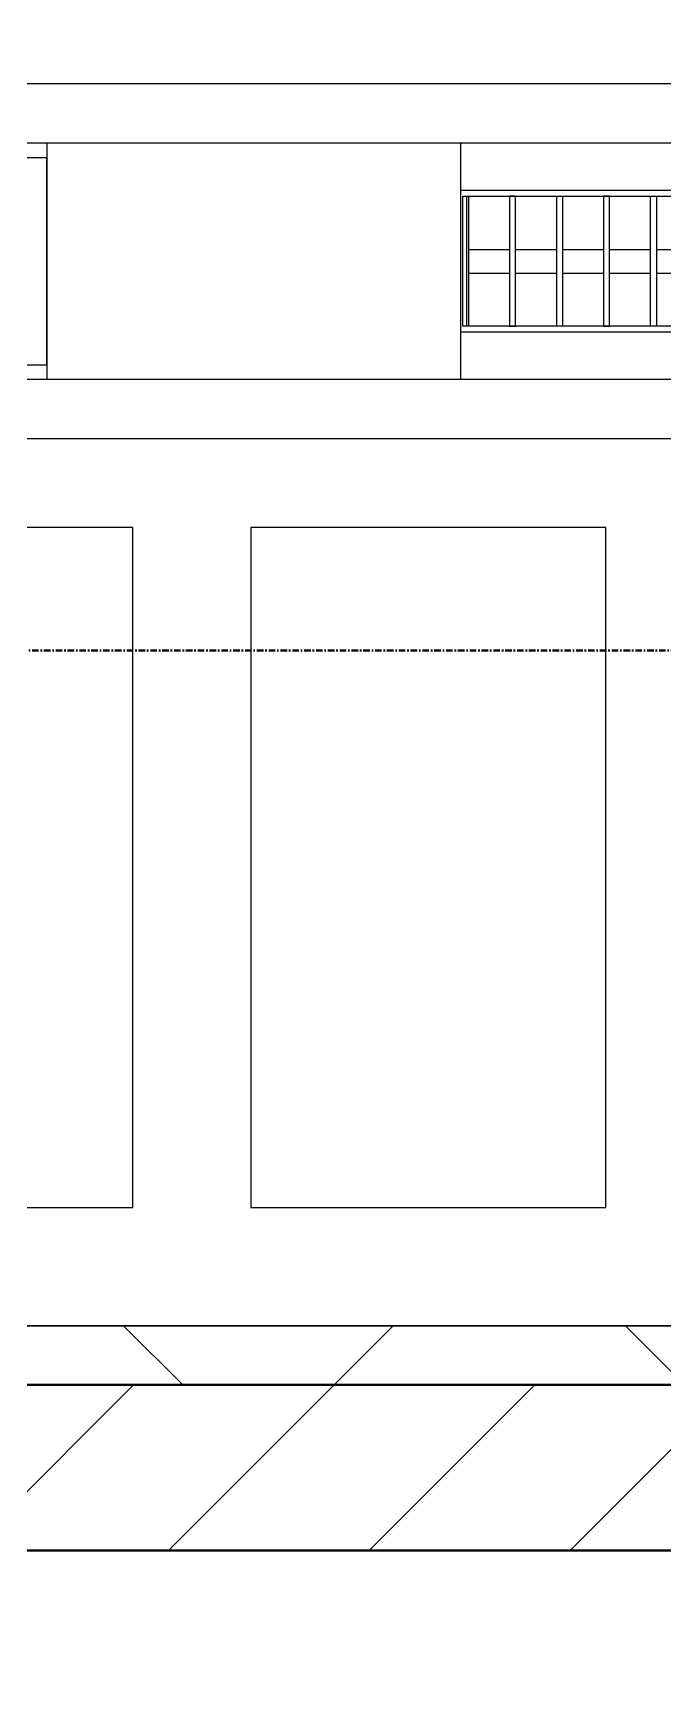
# Model space of a CAD drawing. Header units: millimetres. Extents: x -678720 to -601931, y -306 to 39239.
# Drawn here: x -645708 to -645174, y 4265 to 5662 of the extents above; entities that cross this region are included whole.
import ezdxf
from ezdxf.enums import TextEntityAlignment as Align
from ezdxf.xclip import XClip

# ---------------------------------------------------------------- set-up
doc = ezdxf.new("R2010")
doc.units = ezdxf.units.MM
doc.header["$XCLIPFRAME"] = 0
doc.linetypes.add('DPA_Grid _ Level 100', pattern=[10, 5.5, -1.6, 1.3, -1.6])
for name, color, linetype in [('000 - WIPEOUT', 250, 'Continuous'), ('001 - ASCESSORIES', 251, 'Continuous'), ('A04_TUBE SERIES', 2, 'Continuous'), ('A11_ALU.SOLID SHEET', 2, 'Continuous')]:
    doc.layers.add(name, color=color, linetype=linetype)
for name, color, linetype, lineweight in [('008 - LIGHTING', 1, 'Continuous', 9), ('A-GLAZ-CURT', 2, 'Continuous', 9), ('A-WALL', 5, 'Continuous', 35), ('A-WALL-FNSH', 2, 'Continuous', 35), ('A-WALL-PATT', 1, 'Continuous', 35), ('G-ANNO-SECL', 3, 'Continuous', 9)]:
    doc.layers.add(name, color=color, linetype=linetype, lineweight=lineweight)

# ---------------------------------------------------------------- blocks, each defined once
blk = doc.blocks.new('PPLS-PP19_Custom Tile Pattern - Custom Tile Pattern-V123-4234-01 ENLARGED MULTI-PURPOSE LEVEL - REFLECTED CEILING PLAN - SHEET 5')
at = {"layer": 'A-GLAZ-CURT'}
for p, q in [((-300, 0), (300, 0)), ((300, 0), (-300, 0)), ((196, 0), (199.2, 0)), ((199.2, 0), (196, 0)), ((199.7, 0), (213.3, 0)), ((213.3, 0), (199.7, 0)), ((230.1, 0), (300, 0)), ((-300, -50), (300, -50)), ((300, -50), (-300, -50))]:
    blk.add_line(p, q, dxfattribs=at)
for points, knots in [([(-126.5, 0), (-122.4, 0), (-108.7, 0), (-86.7, 0), (-63.4, 0), (-54.4, 0), (-48.5, 0), (-30.8, 0), (-18, 0), (8.6, 0), (15, 0), (22.9, 0), (31, 0), (39, 0), (51.2, 0), (58.7, 0), (61.3, 0), (61.5, 0)], [-5231.017328, -5231.017328, -5231.017328, -5231.017328, -4994.692869, -4542.524482, -4008.285538, -3689.699207, -3546.54457, -3315.260113, -2864.387349, -2439.246196, -2084.094819, -1956.422387, -1818.904206, -1645.594513, -1443.202566, -1228.752106, -1120.932285, -1120.932285, -1120.932285, -1120.932285]), ([(-115.8, 0), (-115, 0), (-110.4, 0), (-96.8, 0), (-71.3, 0), (-42.5, 0), (-12.8, 0), (4.2, 0), (9.6, 0), (10.1, 0), (10.2, 0)], [-5724.064692, -5724.064692, -5724.064692, -5724.064692, -5430.283136, -5103.229623, -4799.173296, -4065.652676, -3589.737505, -3285.047089, -3066.359526, -3044.715262, -3044.715262, -3044.715262, -3044.715262]), ([(0.5, 0), (-2.2, 0), (-12.8, 0), (-25.6, 0), (-40, 0), (-53.8, 0), (-62.1, 0), (-64.4, 0)], [-2679.34943, -2679.34943, -2679.34943, -2679.34943, -2518.50168, -2125.455881, -1792.521578, -1466.981642, -1348.73717, -1348.73717, -1348.73717, -1348.73717]), ([(31.2, 0), (26, 0), (12, 0), (-16.9, 0), (-45.2, 0), (-61.5, 0), (-64.2, 0)], [-4496.803627, -4496.803627, -4496.803627, -4496.803627, -4222.080604, -3745.412743, -2981.410125, -2664.77252, -2664.77252, -2664.77252, -2664.77252]), ([(0.8, 0), (-0.3, 0), (-7.9, 0), (-20.6, 0), (-32.8, 0), (-44.9, 0), (-51.4, 0), (-51.8, 0)], [-1676.76829, -1676.76829, -1676.76829, -1676.76829, -1617.263037, -1290.787923, -1039.307308, -819.71621, -644.910881, -644.910881, -644.910881, -644.910881]), ([(-36.8, 0), (-32.4, 0), (-20.4, 0), (-7.1, 0), (0.9, 0)], [-6191.144455, -6191.144455, -6191.144455, -6191.144455, -5862.463379, -5417.251398, -5417.251398, -5417.251398, -5417.251398]), ([(30.8, 0), (29.3, 0), (20.1, 0), (3.5, 0), (-16.6, 0), (-34.8, 0), (-36, 0)], [-10462.034656, -10462.034656, -10462.034656, -10462.034656, -10363.088938, -9884.23066, -9424.652049, -9182.880979, -9182.880979, -9182.880979, -9182.880979]), ([(70.6, 0), (66.2, 0), (55.8, 0), (39.6, 0), (24.7, 0), (2.6, 0), (-17.8, 0), (-30.6, 0), (-31.8, 0), (-32, 0)], [-4647.237329, -4647.237329, -4647.237329, -4647.237329, -4326.416877, -4098.545751, -3766.694881, -3333.063701, -2994.501669, -2698.150104, -2614.070998, -2614.070998, -2614.070998, -2614.070998]), ([(-30.8, 0), (-30.7, 0), (-30, 0), (-23.5, 0), (-15.8, 0), (-15.2, 0)], [-54176.191683, -54176.191683, -54176.191683, -54176.191683, -54157.274271, -53749.15266, -53717.791567, -53717.791567, -53717.791567, -53717.791567]), ([(-30.5, 0), (-27.1, 0), (-18.2, 0), (-6, 0), (1.5, 0)], [-2323.618664, -2323.618664, -2323.618664, -2323.618664, -2142.497158, -1743.243021, -1743.243021, -1743.243021, -1743.243021]), ([(-13, 0), (-14.4, 0), (-17.7, 0), (-26, 0), (-29.5, 0), (-30.2, 0)], [-55207.591944, -55207.591944, -55207.591944, -55207.591944, -54789.006179, -54461.685999, -54290.791712, -54290.791712, -54290.791712, -54290.791712]), ([(-29, 0), (-28.7, 0), (-27.4, 0), (-24.5, 0), (-22.6, 0)], [-166.548282, -166.548282, -166.548282, -166.548282, -102.06493, 0, 0, 0, 0]), ([(0.8, 0), (-4, 0), (-14.1, 0), (-24.9, 0), (-29, 0)], [-3276.429311, -3276.429311, -3276.429311, -3276.429311, -2903.012179, -2680.714891, -2680.714891, -2680.714891, -2680.714891]), ([(-28.6, 0), (-26.9, 0), (-20.3, 0), (-11.5, 0), (2.1, 0), (13.2, 0), (21.2, 0), (24.6, 0), (24.7, 0), (24.7, 0)], [-5361.429781, -5361.429781, -5361.429781, -5361.429781, -5261.36855, -5050.479954, -4785.90057, -4596.498881, -4445.288762, -4384.376941, -4376.041937, -4376.041937, -4376.041937, -4376.041937]), ([(-22.6, 0), (-20.3, 0), (-17, 0), (-11.4, 0), (-7.7, 0), (-6.6, 0), (-6.4, 0)], [-56468.192263, -56468.192263, -56468.192263, -56468.192263, -56344.022017, -56303.229861, -56166.290093, -56124.392176, -56124.392176, -56124.392176, -56124.392176]), ([(-15.2, 0), (-13.1, 0), (7.5, 0), (42.8, 0), (88.7, 0), (120.6, 0), (138.3, 0), (138.5, 0)], [-461.142613, -461.142613, -461.142613, -461.142613, -429.606584, -390.253598, -346.313304, -291.370682, -290.5735, -290.5735, -290.5735, -290.5735]), ([(-6.5, 0), (-6.7, 0), (-7.2, 0), (-7.6, 0), (-7.8, 0)], [-56009.792147, -56009.792147, -56009.792147, -56009.792147, -55949.290093, -55895.192118, -55895.192118, -55895.192118, -55895.192118]), ([(-2.6, 0), (-2.5, 0), (-1.2, 0), (4.9, 0), (16, 0), (22.5, 0), (24.5, 0)], [-226.825321, -226.825321, -226.825321, -226.825321, -220.269177, -206.416616, -198.214427, -187.717507, -187.717507, -187.717507, -187.717507]), ([(1.5, 0), (1.2, 0), (-0.3, 0), (-1.7, 0), (-2.3, 0)], [-249.330124, -249.330124, -249.330124, -249.330124, -246.234814, -234.646884, -234.646884, -234.646884, -234.646884]), ([(1.5, 0), (2, 0), (12.1, 0), (22.1, 0), (37.4, 0), (45.9, 0), (57.8, 0), (64.5, 0), (72.7, 0), (75.2, 0), (76, 0), (76.2, 0)], [-1742.713998, -1742.713998, -1742.713998, -1742.713998, -1716.209403, -1206.526904, -1089.329421, -901.315459, -753.071572, -495.328968, -421.953223, -334.951786, -290.452333, -290.452333, -290.452333, -290.452333]), ([(1.5, 0), (2.7, 0), (17.8, 0), (40.2, 0), (60.6, 0), (66.3, 0)], [-5405.558648, -5405.558648, -5405.558648, -5405.558648, -5340.621928, -4573.028122, -4256.411813, -4256.411813, -4256.411813, -4256.411813]), ([(76.6, 0), (74.8, 0), (67.7, 0), (53.5, 0), (37, 0), (24.1, 0), (14, 0), (6.1, 0), (1.5, 0)], [-3095.572228, -3095.572228, -3095.572228, -3095.572228, -2950.589685, -2634.532728, -2313.748533, -2106.613311, -1925.670641, -1688.754691, -1688.754691, -1688.754691, -1688.754691]), ([(8.3, 0), (8.2, 0), (7.2, 0), (4.5, 0), (1.6, 0)], [-3574.286521, -3574.286521, -3574.286521, -3574.286521, -3526.962355, -3296.754125, -3296.754125, -3296.754125, -3296.754125]), ([(9.3, 0), (9.1, 0), (7.6, 0), (4.9, 0), (2, 0), (1.6, 0)], [-2922.926651, -2922.926651, -2922.926651, -2922.926651, -2882.788014, -2720.818881, -2701.297454, -2701.297454, -2701.297454, -2701.297454]), ([(103.1, 0), (101.1, 0), (86.3, 0), (63.3, 0), (35.8, 0), (13.2, 0), (5.5, 0), (1.8, 0)], [-375.435014, -375.435014, -375.435014, -375.435014, -369.147452, -330.153101, -307.516438, -285.83788, -250.29001, -250.29001, -250.29001, -250.29001]), ([(24.7, 0), (24.5, 0), (21, 0), (15.5, 0), (10.8, 0), (9.6, 0)], [-4368.572414, -4368.572414, -4368.572414, -4368.572414, -4306.476363, -4080.000647, -3772.857994, -3772.857994, -3772.857994, -3772.857994]), ([(18.2, 0), (19.1, 0), (24.3, 0), (25.7, 0), (26.1, 0)], [-5700.113719, -5700.113719, -5700.113719, -5700.113719, -5554.232259, -5302.431367, -5302.431367, -5302.431367, -5302.431367]), ([(114.4, 0), (114.2, 0), (112.1, 0), (105.4, 0), (92.4, 0), (85.6, 0), (74.4, 0), (62.3, 0), (51.8, 0), (43.8, 0), (29.5, 0), (20.7, 0), (18.9, 0), (18.2, 0)], [-8148.58938, -8148.58938, -8148.58938, -8148.58938, -8105.191388, -7723.759874, -7531.75727, -7135.649961, -6924.452779, -6738.82075, -6548.303034, -6314.283804, -6135.05769, -5972.647715, -5832.674503, -5832.674503, -5832.674503, -5832.674503]), ([(27.4, 0), (27.9, 0), (29.5, 0), (38.1, 0), (50.9, 0), (62.1, 0), (66.4, 0)], [-5037.309798, -5037.309798, -5037.309798, -5037.309798, -4887.603822, -4705.298446, -4353.683244, -4109.384309, -4109.384309, -4109.384309, -4109.384309]), ([(27.9, 0), (29.1, 0), (33.4, 0), (48.4, 0), (71.9, 0), (100.6, 0), (116.4, 0), (128.6, 0), (128.9, 0)], [-147.777612, -147.777612, -147.777612, -147.777612, -135.792042, -118.513713, -97.899267, -63.759246, -39.050993, -35.895543, -35.895543, -35.895543, -35.895543]), ([(53.2, 0), (53.1, 0), (52.2, 0), (45, 0), (36.5, 0), (30.8, 0)], [-622.740158, -622.740158, -622.740158, -622.740158, -566.066452, -360.610861, 0, 0, 0, 0]), ([(168.4, 0), (167.7, 0), (162.5, 0), (147, 0), (109.8, 0), (76.9, 0), (57.8, 0), (46.5, 0), (41.2, 0), (36, 0), (35.5, 0), (35.5, 0)], [-543.375029, -543.375029, -543.375029, -543.375029, -530.793311, -458.593899, -401.860199, -357.622665, -341.267687, -334.000314, -326.15566, -319.318397, -317.489778, -317.489778, -317.489778, -317.489778]), ([(36.3, 0), (37.8, 0), (48.8, 0), (57.8, 0), (65, 0), (67.4, 0)], [-314.598523, -314.598523, -314.598523, -314.598523, -305.899624, -287.17622, -278.159709, -278.159709, -278.159709, -278.159709]), ([(61.5, 0), (61.5, 0), (61.2, 0), (54.6, 0), (53.7, 0), (53.6, 0)], [-1113.311073, -1113.311073, -1113.311073, -1113.311073, -1096.402191, -891.204116, -747.28819, -747.28819, -747.28819, -747.28819]), ([(136.4, 0), (121.7, 0), (98.7, 0), (75.3, 0), (67.4, 0)], [-106.750556, -106.750556, -106.750556, -106.750556, -59.610984, -36.133473, -36.133473, -36.133473, -36.133473]), ([(67.5, 0), (69.7, 0), (75.1, 0), (84.8, 0), (86, 0), (92.5, 0), (94.3, 0)], [-4088.226058, -4088.226058, -4088.226058, -4088.226058, -3960.84581, -3759.045785, -3336.541051, -2783.776468, -2783.776468, -2783.776468, -2783.776468]), ([(67.5, 0), (70, 0), (76.3, 0), (82.1, 0), (83.7, 0)], [-4234.641249, -4234.641249, -4234.641249, -4234.641249, -4094.177415, -3869.465285, -3869.465285, -3869.465285, -3869.465285]), ([(67.8, 0), (75.3, 0), (97.9, 0), (124.5, 0), (132.4, 0), (134.6, 0)], [-277.699086, -277.699086, -277.699086, -277.699086, -249.500363, -194.761443, -152.241002, -152.241002, -152.241002, -152.241002]), ([(76.2, 0), (75.6, 0), (73.6, 0), (71, 0), (70.6, 0)], [-193.634889, -193.634889, -193.634889, -193.634889, -31.537676, 0, 0, 0, 0]), ([(94.4, 0), (94.4, 0), (94.6, 0), (99.1, 0), (109, 0), (120.8, 0), (139.9, 0), (163.3, 0), (185.2, 0), (193.6, 0), (194.7, 0), (194.8, 0)], [-2348.345796, -2348.345796, -2348.345796, -2348.345796, -2310.419338, -2233.599744, -2052.234781, -1843.028543, -1530.39897, -1095.004608, -529.74427, -295.064701, -265.121568, -265.121568, -265.121568, -265.121568]), ([(129, 0), (129, 0), (124.4, 0), (122.4, 0), (115, 0), (108, 0), (103.1, 0)], [-35.386604, -35.386604, -35.386604, -35.386604, -31.430235, -22.807238, -15.488593, 0, 0, 0, 0]), ([(157.9, 0), (156.8, 0), (151.7, 0), (143.3, 0), (134, 0), (126.2, 0), (118.6, 0), (114.2, 0), (112, 0), (105.7, 0), (105.2, 0), (105.2, 0)], [-10292.955006, -10292.955006, -10292.955006, -10292.955006, -10098.273015, -9847.788484, -9677.714971, -9567.007022, -9453.21225, -9220.200448, -9012.77275, -8966.157302, -8929.495943, -8929.495943, -8929.495943, -8929.495943]), ([(105.3, 0), (105.5, 0), (111, 0), (112.7, 0), (113.6, 0)], [-8920.561005, -8920.561005, -8920.561005, -8920.561005, -8814.835624, -8577.462505, -8577.462505, -8577.462505, -8577.462505]), ([(128.6, 0), (128.8, 0), (130.2, 0), (139.3, 0), (152.7, 0), (161.2, 0), (162.2, 0), (162.8, 0)], [-633.326174, -633.326174, -633.326174, -633.326174, -627.736123, -618.981161, -602.094757, -592.980799, -581.414464, -581.414464, -581.414464, -581.414464]), ([(137.1, 0), (136, 0), (133.6, 0), (129.9, 0), (129.1, 0)], [-670.405967, -670.405967, -670.405967, -670.405967, -651.020627, -640.742133, -640.742133, -640.742133, -640.742133]), ([(193.8, 0), (193.3, 0), (190.1, 0), (183.1, 0), (171, 0), (161.9, 0), (161.3, 0), (158.4, 0), (157.9, 0), (157.8, 0)], [-11665.349007, -11665.349007, -11665.349007, -11665.349007, -11565.880756, -11105.624034, -10839.086983, -10768.332124, -10666.779182, -10580.760289, -10550.278881, -10550.278881, -10550.278881, -10550.278881]), ([(300, 0), (286.5, 0), (254.2, 0), (207.1, 0), (177.4, 0), (159.3, 0), (158.3, 0), (158.3, 0)], [-285.253232, -285.253232, -285.253232, -285.253232, -244.693688, -187.987675, -143.776725, -129.632772, -123.352749, -123.352749, -123.352749, -123.352749]), ([(159.1, 0), (159.1, 0), (160.8, 0), (165.2, 0), (174.2, 0), (184.8, 0), (195.8, 0), (199.3, 0)], [-115.643202, -115.643202, -115.643202, -115.643202, -114.681583, -87.660824, -65.295536, -41.623857, -31.042465, -31.042465, -31.042465, -31.042465]), ([(162.8, 0), (165.4, 0), (170.9, 0), (172.6, 0), (172.6, 0)], [-111.264224, -111.264224, -111.264224, -111.264224, -56.742688, -19.085662, -19.085662, -19.085662, -19.085662]), ([(198.4, 0), (190.8, 0), (181.8, 0), (174.3, 0), (169.7, 0), (169, 0)], [-8627.230601, -8627.230601, -8627.230601, -8627.230601, -8253.978395, -8152.463617, -8069.855175, -8069.855175, -8069.855175, -8069.855175]), ([(198.2, 0), (194.7, 0), (185, 0), (175.3, 0), (169.5, 0)], [-175.713466, -175.713466, -175.713466, -175.713466, -162.427601, -142.916156, -142.916156, -142.916156, -142.916156]), ([(171.5, 0), (176.5, 0), (193.2, 0), (201.7, 0), (208.8, 0), (213.9, 0), (242, 0), (266.7, 0), (281.7, 0), (291.7, 0), (296.5, 0), (297.9, 0), (298.1, 0)], [-7971.819559, -7971.819559, -7971.819559, -7971.819559, -7784.112253, -7606.717214, -7289.299508, -7042.621073, -6582.165592, -6068.460911, -5766.029927, -5566.724884, -5280.360606, -5199.253518, -5199.253518, -5199.253518, -5199.253518]), ([(172.1, 0), (177.7, 0), (186.8, 0), (196.2, 0), (199.3, 0)], [-255.364076, -255.364076, -255.364076, -255.364076, -237.955587, -227.261469, -227.261469, -227.261469, -227.261469]), ([(247.1, 0), (246.8, 0), (245, 0), (238.3, 0), (226.6, 0), (221.1, 0), (208.6, 0), (200.8, 0), (199.3, 0)], [-9649.085549, -9649.085549, -9649.085549, -9649.085549, -9581.591397, -9406.094246, -9221.510254, -9016.44624, -8717.832359, -8641.633898, -8641.633898, -8641.633898, -8641.633898]), ([(199.3, 0), (200.3, 0), (203.4, 0), (207.5, 0), (214, 0), (215.1, 0)], [-227.252096, -227.252096, -227.252096, -227.252096, -223.92608, -215.862851, -208.75215, -208.75215, -208.75215, -208.75215]), ([(215.2, 0), (214.6, 0), (210.5, 0), (206.3, 0), (201.2, 0), (199.3, 0)], [-203.825446, -203.825446, -203.825446, -203.825446, -198.527383, -184.406837, -177.142173, -177.142173, -177.142173, -177.142173]), ([(199.5, 0), (201.5, 0), (211.6, 0), (219.4, 0), (230.1, 0)], [-30.838187, -30.838187, -30.838187, -30.838187, -24.459831, 0, 0, 0, 0]), ([(300, 0), (288.2, 0), (262, 0), (230.4, 0), (219.9, 0), (219, 0)], [-12528.858583, -12528.858583, -12528.858583, -12528.858583, -11905.454923, -11162.864862, -10856.732305, -10856.732305, -10856.732305, -10856.732305]), ([(219.9, 0), (220.9, 0), (227.8, 0), (242.1, 0), (246.5, 0), (247, 0)], [-10670.940496, -10670.940496, -10670.940496, -10670.940496, -10511.382485, -9925.173265, -9834.877357, -9834.877357, -9834.877357, -9834.877357]), ([(284.8, 0), (284.8, 0), (285.1, 0), (287.5, 0), (293.6, 0), (297.8, 0), (300, 0)], [-4110.630118, -4110.630118, -4110.630118, -4110.630118, -4053.389046, -3959.664717, -3862.421465, -3746.95702, -3746.95702, -3746.95702, -3746.95702]), ([(297.4, 0), (295.8, 0), (291.6, 0), (285.4, 0), (284.9, 0)], [-4803.172655, -4803.172655, -4803.172655, -4803.172655, -4358.271401, -4143.037883, -4143.037883, -4143.037883, -4143.037883])]:
    blk.add_open_spline(points, degree=3, knots=knots, dxfattribs=at)
for points in [[(24.5, 0), (25.2, 0), (25.7, 0), (26, 0)], [(66.9, 0), (55, 0), (43.1, 0), (31.2, 0)], [(80.3, 0), (79.6, 0), (78.3, 0), (76.6, 0)], [(84.1, 0), (83.5, 0), (82.4, 0), (81.7, 0)], [(168.7, 0), (168.7, 0), (169.8, 0), (171.5, 0)], [(195.1, 0), (194.9, 0), (194.4, 0), (193.8, 0)]]:
    blk.add_open_spline(points, degree=3, dxfattribs=at)
blk = doc.blocks.new('PPLS-PP19_Custom Tile Pattern - Custom Tile Pattern-V124-4234-01 ENLARGED MULTI-PURPOSE LEVEL - REFLECTED CEILING PLAN - SHEET 5')
at = {"layer": 'A-GLAZ-CURT'}
for p, q in [((-300, 0), (300, 0)), ((300, 0), (-300, 0)), ((-293.1, 0), (-275.8, 0)), ((-275.8, 0), (-293.1, 0)), ((-222.3, 0), (-205, 0)), ((-205, 0), (-222.3, 0)), ((-300, -50), (300, -50)), ((300, -50), (-300, -50))]:
    blk.add_line(p, q, dxfattribs=at)
at = {"layer": 'A-GLAZ-CURT', "flags": 128}
for points in [[(-300, 0), (-291.6, 0), (-283.3, 0), (-275.2, 0), (-267.3, 0), (-259.5, 0), (-251.8, 0), (-244.2, 0), (-236.7, 0), (-229.4, 0), (-222.1, 0), (-214.8, 0), (-207.7, 0), (-200.8, 0), (-194, 0), (-187.5, 0), (-181.4, 0), (-175.6, 0), (-170.3, 0), (-165.6, 0), (-162, 0), (-159.5, 0), (-157.5, 0), (-154.5, 0), (-149.4, 0), (-141.8, 0), (-132.8, 0), (-126.1, 0)], [(-203, 0), (-209, 0), (-215.7, 0), (-222.6, 0), (-229.7, 0), (-237, 0), (-244.4, 0), (-252, 0), (-259.7, 0), (-267.5, 0), (-275.5, 0), (-283.6, 0), (-291.7, 0), (-300, 0)], [(-125.2, 0), (-128.5, 0), (-134.2, 0), (-140, 0), (-145.5, 0), (-150.6, 0), (-155.5, 0), (-160.3, 0), (-164.9, 0), (-169.6, 0), (-174.5, 0), (-179.5, 0), (-184.8, 0), (-190.4, 0), (-196.4, 0), (-202.6, 0)]]:
    blk.add_lwpolyline(points, dxfattribs=at)
at = {"layer": 'A-GLAZ-CURT'}
for points, knots in [([(-300, 0), (-284.7, 0), (-236.6, 0), (-182.5, 0), (-148.4, 0), (-137.1, 0)], [-5323.127839, -5323.127839, -5323.127839, -5323.127839, -4502.809032, -2700.551212, -1552.578953, -1552.578953, -1552.578953, -1552.578953]), ([(-268.9, 0), (-273.7, 0), (-283.8, 0), (-294.5, 0), (-300, 0)], [-14003.896094, -14003.896094, -14003.896094, -14003.896094, -13729.592194, -13439.944408, -13439.944408, -13439.944408, -13439.944408]), ([(-203.3, 0), (-206.9, 0), (-226.9, 0), (-248.5, 0), (-268, 0)], [-15377.048371, -15377.048371, -15377.048371, -15377.048371, -15131.813646, -14021.075597, -14021.075597, -14021.075597, -14021.075597]), ([(-203, 0), (-203.8, 0), (-215.5, 0), (-232, 0), (-255.2, 0), (-262.6, 0), (-264.9, 0), (-265.4, 0)], [-1444.190936, -1444.190936, -1444.190936, -1444.190936, -1400.429864, -858.079193, -543.655514, -208.940337, 0, 0, 0, 0]), ([(-258.6, 0), (-257.9, 0), (-254.3, 0), (-241.2, 0), (-226, 0), (-213.1, 0), (-206.2, 0), (-203, 0), (-203, 0)], [-5722.54675, -5722.54675, -5722.54675, -5722.54675, -5657.471696, -5413.335975, -5017.494783, -4832.723979, -4666.091899, -4661.733991, -4661.733991, -4661.733991, -4661.733991]), ([(-133.8, 0), (-135.5, 0), (-137.8, 0), (-149.3, 0), (-162, 0), (-177.9, 0), (-199.5, 0), (-216.6, 0), (-231.3, 0), (-233.5, 0), (-234, 0)], [-2731.647847, -2731.647847, -2731.647847, -2731.647847, -2418.507304, -2308.929706, -2113.765672, -1763.376603, -1422.553702, -978.033455, -846.069444, -682.911962, -682.911962, -682.911962, -682.911962]), ([(-233.5, 0), (-233.4, 0), (-232.4, 0), (-230.7, 0), (-225.3, 0), (-223.6, 0)], [-455.274641, -455.274641, -455.274641, -455.274641, -440.605512, -119.536984, 0, 0, 0, 0]), ([(-223.6, 0), (-219.4, 0), (-212, 0), (-204.8, 0), (-203, 0)], [-5463.295695, -5463.295695, -5463.295695, -5463.295695, -5161.076232, -5059.338913, -5059.338913, -5059.338913, -5059.338913]), ([(-72.9, 0), (-75.5, 0), (-91.4, 0), (-131.6, 0), (-177.6, 0), (-203, 0)], [-19442.345229, -19442.345229, -19442.345229, -19442.345229, -18935.241197, -17136.203329, -15385.799372, -15385.799372, -15385.799372, -15385.799372]), ([(-202.9, 0), (-197.2, 0), (-186.6, 0), (-169, 0), (-152.1, 0), (-136.8, 0), (-127.3, 0), (-124.2, 0), (-123.4, 0), (-123.3, 0)], [-5058.607125, -5058.607125, -5058.607125, -5058.607125, -4739.070012, -4465.409639, -4149.119819, -3839.893365, -3647.167523, -3488.92562, -3439.852845, -3439.852845, -3439.852845, -3439.852845]), ([(-202.1, 0), (-196.7, 0), (-185.5, 0), (-171.8, 0), (-158.7, 0), (-157.2, 0)], [-4647.168838, -4647.168838, -4647.168838, -4647.168838, -4349.945572, -4000.813434, -3840.635403, -3840.635403, -3840.635403, -3840.635403]), ([(-137.9, 0), (-140.6, 0), (-147.7, 0), (-147.7, 0), (-158.7, 0), (-174, 0), (-184.8, 0), (-196.1, 0), (-202, 0)], [-3187.727384, -3187.727384, -3187.727384, -3187.727384, -2919.378265, -2477.344047, -2237.412286, -2029.680487, -1755.085331, -1461.041718, -1461.041718, -1461.041718, -1461.041718]), ([(-152.3, 0), (-151, 0), (-147.7, 0), (-143.6, 0), (-138.6, 0)], [-3494.978217, -3494.978217, -3494.978217, -3494.978217, -3371.022232, -3227.460399, -3227.460399, -3227.460399, -3227.460399]), ([(-118.8, 0), (-121.9, 0), (-126.3, 0), (-137, 0), (-147.5, 0), (-150, 0), (-150.6, 0)], [-5938.474035, -5938.474035, -5938.474035, -5938.474035, -5700.061948, -5508.838257, -5298.784692, -5196.16478, -5196.16478, -5196.16478, -5196.16478]), ([(-150.3, 0), (-150.1, 0), (-147.7, 0), (-144.3, 0), (-138.3, 0), (-137.1, 0)], [-4948.728362, -4948.728362, -4948.728362, -4948.728362, -4883.323924, -4440.880425, -4344.479083, -4344.479083, -4344.479083, -4344.479083]), ([(-137, 0), (-138, 0), (-142.6, 0), (-147.7, 0), (-149.1, 0)], [-6494.5253, -6494.5253, -6494.5253, -6494.5253, -6449.282163, -6277.220794, -6277.220794, -6277.220794, -6277.220794]), ([(-148.2, 0), (-146.9, 0), (-141.7, 0), (-139.2, 0), (-137.8, 0)], [-6162.058746, -6162.058746, -6162.058746, -6162.058746, -6017.569127, -5695.996646, -5695.996646, -5695.996646, -5695.996646]), ([(-137.1, 0), (-137.3, 0), (-142, 0), (-146.1, 0), (-146.9, 0)], [-757.188838, -757.188838, -757.188838, -757.188838, -741.901385, -489.130243, -489.130243, -489.130243, -489.130243]), ([(-146.7, 0), (-146.6, 0), (-145.5, 0), (-135.7, 0), (-128.3, 0), (-125.2, 0)], [-420.34245, -420.34245, -420.34245, -420.34245, -406.956646, -290.263673, 0, 0, 0, 0]), ([(-137, 0), (-131.6, 0), (-121.8, 0), (-110.8, 0), (-99.5, 0), (-91.5, 0)], [-1551.187124, -1551.187124, -1551.187124, -1551.187124, -1002.059161, -460.363443, 0, 0, 0, 0]), ([(-136.6, 0), (-133.2, 0), (-125.1, 0), (-107.3, 0), (-90.4, 0), (-76.5, 0), (-71.6, 0), (-71.1, 0)], [-4330.137317, -4330.137317, -4330.137317, -4330.137317, -4054.690705, -3793.097032, -3402.597032, -3144.956779, -3110.863951, -3110.863951, -3110.863951, -3110.863951]), ([(-136.4, 0), (-136.3, 0), (-135.4, 0), (-133.9, 0), (-128.8, 0), (-126.5, 0)], [-5579.751817, -5579.751817, -5579.751817, -5579.751817, -5560.701257, -5364.112219, -5231.017328, -5231.017328, -5231.017328, -5231.017328]), ([(-86.2, 0), (-91.4, 0), (-104.1, 0), (-122.1, 0), (-133.3, 0), (-136.4, 0)], [-1681.3698, -1681.3698, -1681.3698, -1681.3698, -1374.161226, -945.742622, -770.627825, -770.627825, -770.627825, -770.627825]), ([(-71.7, 0), (-74.5, 0), (-86.3, 0), (-109.7, 0), (-125.8, 0), (-136.1, 0)], [-7672.158748, -7672.158748, -7672.158748, -7672.158748, -7508.296369, -7004.680444, -6509.710453, -6509.710453, -6509.710453, -6509.710453]), ([(-127.4, 0), (-131.6, 0), (-133.2, 0), (-134.1, 0), (-134.1, 0)], [-8540.990293, -8540.990293, -8540.990293, -8540.990293, -8266.114998, -8246.473386, -8246.473386, -8246.473386, -8246.473386]), ([(-134.1, 0), (-133.3, 0), (-130.3, 0), (-117.3, 0), (-92, 0), (-78.9, 0), (-72.6, 0), (-71.5, 0)], [-7657.439573, -7657.439573, -7657.439573, -7657.439573, -7293.749979, -6839.55839, -6236.997189, -5713.340575, -5595.821226, -5595.821226, -5595.821226, -5595.821226]), ([(-120.1, 0), (-120.1, 0), (-120.2, 0), (-121.3, 0), (-129.2, 0), (-133.8, 0)], [-2933.992132, -2933.992132, -2933.992132, -2933.992132, -2920.575025, -2840.280255, -2731.647847, -2731.647847, -2731.647847, -2731.647847]), ([(-113.4, 0), (-113.4, 0), (-114, 0), (-119.7, 0), (-125.4, 0), (-127, 0), (-127.4, 0)], [-328.499627, -328.499627, -328.499627, -328.499627, -282.672656, -98.539552, -24.539552, 0, 0, 0, 0]), ([(-126.5, 0), (-122.4, 0), (-108.7, 0), (-90.8, 0), (-77.2, 0), (-72.3, 0)], [-5231.017328, -5231.017328, -5231.017328, -5231.017328, -4994.692869, -4542.524482, -4234.633075, -4234.633075, -4234.633075, -4234.633075]), ([(-125.2, 0), (-124.9, 0), (-122, 0), (-113, 0), (-98.9, 0), (-86.4, 0), (-75.8, 0), (-71.7, 0)], [-3362.7396, -3362.7396, -3362.7396, -3362.7396, -3342.215224, -3074.362186, -2902.289527, -2605.247022, -2381.94055, -2381.94055, -2381.94055, -2381.94055]), ([(-122.1, 0), (-122, 0), (-121.7, 0), (-121.2, 0), (-120.9, 0)], [-3136.336417, -3136.336417, -3136.336417, -3136.336417, -3110.304437, -3035.164275, -3035.164275, -3035.164275, -3035.164275]), ([(-71.3, 0), (-73.5, 0), (-85, 0), (-99.5, 0), (-114, 0), (-117.3, 0), (-118.8, 0)], [-866.027463, -866.027463, -866.027463, -866.027463, -740.068933, -229.489605, -116.330425, 0, 0, 0, 0]), ([(-117.7, 0), (-117.2, 0), (-114.8, 0), (-113.4, 0), (-113.4, 0)], [-821.249067, -821.249067, -821.249067, -821.249067, -394.672656, -330.879064, -330.879064, -330.879064, -330.879064]), ([(-36.6, 0), (-36.6, 0), (-40.4, 0), (-44.3, 0), (-59, 0), (-85.2, 0), (-107.6, 0), (-116.6, 0), (-117.6, 0)], [-4069.478503, -4069.478503, -4069.478503, -4069.478503, -3858.647035, -3538.256648, -2842.901703, -2193.204658, -1433.981041, -985.49888, -985.49888, -985.49888, -985.49888]), ([(-115.8, 0), (-115, 0), (-110.4, 0), (-96.8, 0), (-71.3, 0), (-42.5, 0), (-12.8, 0), (4.2, 0), (9.6, 0), (10.1, 0), (10.2, 0)], [-5724.064692, -5724.064692, -5724.064692, -5724.064692, -5430.283136, -5103.229623, -4799.173296, -4065.652676, -3589.737505, -3285.047089, -3066.359526, -3044.715262, -3044.715262, -3044.715262, -3044.715262]), ([(-71.9, 0), (-72.1, 0), (-80.3, 0), (-94, 0), (-112, 0), (-114.9, 0), (-115.6, 0)], [-1217.886105, -1217.886105, -1217.886105, -1217.886105, -1208.454564, -789.402658, -501.969187, -243.577221, -243.577221, -243.577221, -243.577221])]:
    blk.add_open_spline(points, degree=3, knots=knots, dxfattribs=at)
blk = doc.blocks.new('*U321')
at = {"layer": 'A-GLAZ-CURT'}
for name, p in [('PPLS-PP19_Custom Tile Pattern - Custom Tile Pattern-V123-4234-01 ENLARGED MULTI-PURPOSE LEVEL - REFLECTED CEILING PLAN - SHEET 5', (-12665, -4710)), ('PPLS-PP19_Custom Tile Pattern - Custom Tile Pattern-V124-4234-01 ENLARGED MULTI-PURPOSE LEVEL - REFLECTED CEILING PLAN - SHEET 5', (-12065, -4710))]:
    blk.add_blockref(name, p, dxfattribs=at)
blk = doc.blocks.new('*U476')
at = {"layer": '001 - ASCESSORIES', "color": 0, "linetype": 'ByBlock'}
blk.add_lwpolyline([(800, 87.5), (-800, 87.5), (-800, -87.5), (800, -87.5)], close=True, dxfattribs=at)
blk = doc.blocks.new('*U475')
blk.add_point((0, 0))
at = {"layer": 'Defpoints', "color": 250}
blk.add_text('AL.SHEET-HAT-TYPE-C', height=7, rotation=270, dxfattribs=at).set_placement((15, 0), align=Align.BOTTOM_CENTER)
blk.add_wipeout([(0, -100), (350, -100), (350, 100), (0, 100)]).dxf.layer = '000 - WIPEOUT'
at = {"layer": 'A11_ALU.SOLID SHEET', "color": 0}
blk.add_lwpolyline([(0, -100), (350, -100), (350, 100), (0, 100)], close=True, dxfattribs=at)
blk = doc.blocks.new('*U474')
at = {"color": 1}
blk.add_wipeout([(600, -60), (-600, -60), (-600, 60), (600, 60)], dxfattribs=at).dxf.layer = '000 - WIPEOUT'
at = {"layer": '001 - ASCESSORIES', "color": 0}
blk.add_lwpolyline([(600, -60), (-600, -60), (-600, 60), (600, 60)], close=True, dxfattribs=at)
at = {"layer": '001 - ASCESSORIES'}
for points in [[(-593.5, -55), (-598.5, -55), (-598.5, 55), (-593.5, 55)], [(595, -55), (-595, -55), (-595, 55), (595, 55)], [(-558.8, -55), (-553.8, -55), (-553.8, 55), (-558.8, 55)], [(-514, -55), (-519, -55), (-519, 55), (-514, 55)], [(-479.3, -55), (-474.3, -55), (-474.3, 55), (-479.3, 55)], [(-434.6, -55), (-439.6, -55), (-439.6, 55), (-434.6, 55)]]:
    blk.add_lwpolyline(points, close=True, dxfattribs=at)
for points in [[(-593.5, 10), (-558.8, 10)], [(-553.8, 10), (-519, 10)], [(-514, 10), (-479.3, 10)], [(-474.3, 10), (-439.6, 10)], [(-434.6, 10), (-399.8, 10)], [(-593.5, -10), (-558.8, -10)], [(-553.8, -10), (-519, -10)], [(-514, -10), (-479.3, -10)], [(-474.3, -10), (-439.6, -10)], [(-434.6, -10), (-399.8, -10)]]:
    blk.add_lwpolyline(points, dxfattribs=at)
blk = doc.blocks.new('*U492')
blk.add_wipeout([(-25, 0), (25, 0), (25, 81755), (-25, 81755)]).dxf.layer = '000 - WIPEOUT'
at = {"layer": 'A04_TUBE SERIES', "color": 0}
blk.add_lwpolyline([(-25, 0), (25, 0), (25, 81755), (-25, 81755)], close=True, dxfattribs=at)
at = {"layer": 'Defpoints', "color": 250, "flags": 1}
blk.add_attdef('EXTR.OVL-LENGTH_', (-33.1, -9), '', height=5, dxfattribs=at)
blk = doc.blocks.new('*U489')
blk.add_wipeout([(-25, 0), (25, 0), (25, 81755), (-25, 81755)]).dxf.layer = '000 - WIPEOUT'
at = {"layer": 'A04_TUBE SERIES', "color": 0}
blk.add_lwpolyline([(-25, 0), (25, 0), (25, 81755), (-25, 81755)], close=True, dxfattribs=at)
at = {"layer": 'Defpoints', "color": 250, "flags": 1}
blk.add_attdef('EXTR.OVL-LENGTH_', (-33.1, -9), '', height=5, dxfattribs=at)
blk = doc.blocks.new('*U606')
at = {"color": 3}
for points in [[(-287.5, -2050), (287.5, -2050), (287.5, -2350), (-287.5, -2350)], [(-287.5, -2450), (287.5, -2450), (287.5, -2750), (-287.5, -2750)]]:
    blk.add_wipeout(points, dxfattribs=at).dxf.layer = '000 - WIPEOUT'
at = {"layer": 'A11_ALU.SOLID SHEET', "color": 0, "linetype": 'ByBlock'}
for points in [[(-287.5, -2350), (287.5, -2350), (287.5, -2050), (-287.5, -2050)], [(-287.5, -2750), (287.5, -2750), (287.5, -2450), (-287.5, -2450)]]:
    blk.add_lwpolyline(points, close=True, dxfattribs=at)
blk = doc.blocks.new('*U743')
blk.add_lwpolyline([(21173.4, -580), (28210, -580), (28210, -6850), (45954.2, -6850), (45954.2, 600), (82995.1, 600), (83086.5, 650), (90052, 650), (90392, 990), (103159.2, 990), (103159.2, 4990), (21173.4, 4990), (21173.4, 3485.5), (21203.4, 3485.5), (21203.4, 925.5), (21173.4, 925.5), (21173.4, -580)])
at = {"layer": 'A11_ALU.SOLID SHEET', "color": 1}
blk.add_blockref('*U475', (98986, 1890), dxfattribs=at)
at = {"layer": 'A11_ALU.SOLID SHEET', "color": 0, "linetype": 'ByBlock', "rotation": 90}
blk.add_blockref('*U606', (96708.5, 1377.5), dxfattribs=at)
at = {"layer": '008 - LIGHTING'}
for name, p in [('*U476', (98186, 1890)), ('*U474', (99936, 1890))]:
    blk.add_blockref(name, p, dxfattribs=at)
at = {"layer": 'A04_TUBE SERIES', "color": 0, "linetype": 'ByBlock', "rotation": 270}
for name, p in [('*U492', (21303.5, 2015)), ('*U489', (21303.5, 1765))]:
    blk.add_blockref(name, p, dxfattribs=at)

msp = doc.modelspace()

# ---------------------------------------------------------------- block references
at = {"layer": 'A11_ALU.SOLID SHEET'}
ref = msp.add_blockref('*U743', (-744682.4, 3579), dxfattribs=at)
XClip(ref).set_block_clipping_path([(69798.6834257276, -3885.5002684942), (120965.0023936313, 33679.9972602262)])

# ---------------------------------------------------------------- next in the draw order: hatches: boundary and pattern name
at = {"layer": 'A-WALL-PATT', "lineweight": 9}
h = msp.add_hatch(dxfattribs=at)
h.set_pattern_fill('FP_3', color=256, style=0, pattern_type=2)
h.set_pattern_definition([(45, (0, 0), (-212.13203, 212.13203), []), (135, (0, 0), (-212.13203, -212.13203), [])])
h.paths.add_polyline_path([(-654269.7, 4519), (-650449.4, 4519), (-650561.4, 4569), (-654219.7, 4569)])
h.paths.add_polyline_path([(-637582.4, 4519), (-637582.4, 4569), (-643251, 4569), (-643139.1, 4519), (-641132.3, 4519)])
h.paths.add_polyline_path([(-648779.1, 4519), (-646849.4, 4519), (-646961.4, 4569), (-650451, 4569), (-650339.1, 4519), (-648845.1, 4519)])
h.paths.add_polyline_path([(-643249.4, 4519), (-643361.4, 4569), (-646851, 4569), (-646739.1, 4519), (-643307.7, 4519)])
h = msp.add_hatch(dxfattribs=at)
h.set_pattern_fill('FP_2', color=256, style=0, pattern_type=2)
h.set_pattern_definition([(45, (0, 0), (-84.852814, 84.852814), [])])
h.paths.add_polyline_path([(-644182.4, 4379), (-625797.4, 4379), (-625797.4, 4519), (-643139.1, 4519), (-643088.7, 4496.5), (-643085, 4498.7), (-643079.8, 4498.7), (-643073.7, 4494), (-643072.7, 4489.3), (-643007.4, 4460.2), (-643025.7, 4419.1), (-643249.4, 4519), (-646739.1, 4519), (-646688.7, 4496.5), (-646685, 4498.7), (-646679.8, 4498.7), (-646673.7, 4494), (-646672.7, 4489.3), (-646607.4, 4460.2), (-646625.7, 4419.1), (-646849.4, 4519), (-650339.1, 4519), (-650288.7, 4496.5), (-650285, 4498.7), (-650279.8, 4498.7), (-650273.7, 4494), (-650272.7, 4489.3), (-650207.4, 4460.2), (-650225.7, 4419.1), (-650449.4, 4519), (-654269.7, 4519), (-654409.7, 4379), (-644296.5, 4379)])

# ---------------------------------------------------------------- next in the draw order: linework, layer by layer
at = {"layer": 'A-WALL', "color": 7, "lineweight": 70}
for p, q in [((-646582.4, 4519), (-644182.4, 4519)), ((-644182.4, 4379), (-646582.4, 4379))]:
    msp.add_line(p, q, dxfattribs=at)
at = {"layer": 'A-WALL-FNSH', "color": 250}
for p, q in [((-646582.4, 4569), (-644182.4, 4569)), ((-644182.4, 4519), (-646582.4, 4519))]:
    msp.add_line(p, q, dxfattribs=at)
at = {"layer": 'G-ANNO-SECL', "linetype": 'DPA_Grid _ Level 100', "lineweight": 50}
msp.add_line((-676908.9, 5139.9), (-604865.6, 5139.9), dxfattribs=at)

# ---------------------------------------------------------------- next in the draw order: block references
msp.add_blockref('*U321', (-633017.4, 9279))

doc.saveas('drawing.dxf')
